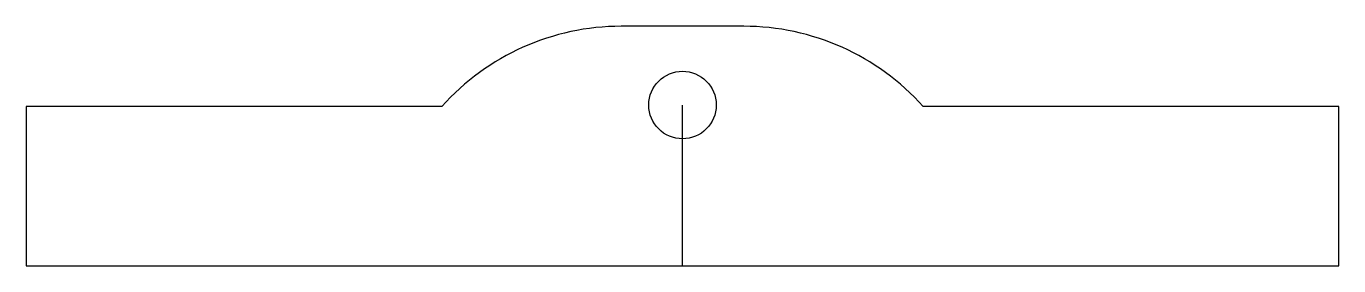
# Model space of a CAD drawing. Header units: millimetres. Extents: x -40.9 to 40.9, y 0 to 14.9.
import ezdxf

# ---------------------------------------------------------------- set-up
doc = ezdxf.new("R2010")
doc.units = ezdxf.units.MM
doc.layers.get('0').update_dxf_attribs({"linetype": 'CONTINUOUS'})

msp = doc.modelspace()

# ---------------------------------------------------------------- linework, layer by layer
for p, q in [((3.82, 14.9), (-3.82, 14.9)), ((-15, 9.9), (-40.9, 9.9)), ((-40.9, 9.9), (-40.9, 0)), ((0, 0), (0, 10)), ((40.9, 9.9), (15, 9.9)), ((40.9, 0), (40.9, 9.9)), ((-40.9, 0), (40.9, 0))]:
    msp.add_line(p, q)
msp.add_circle((0, 10), 2.1)
for centre, start, end in [((-3.82, -0.1), 90, 138.18969), ((3.82, -0.1), 41.81031, 90)]:
    msp.add_arc(centre, 15, start, end)

doc.saveas('drawing.dxf')
